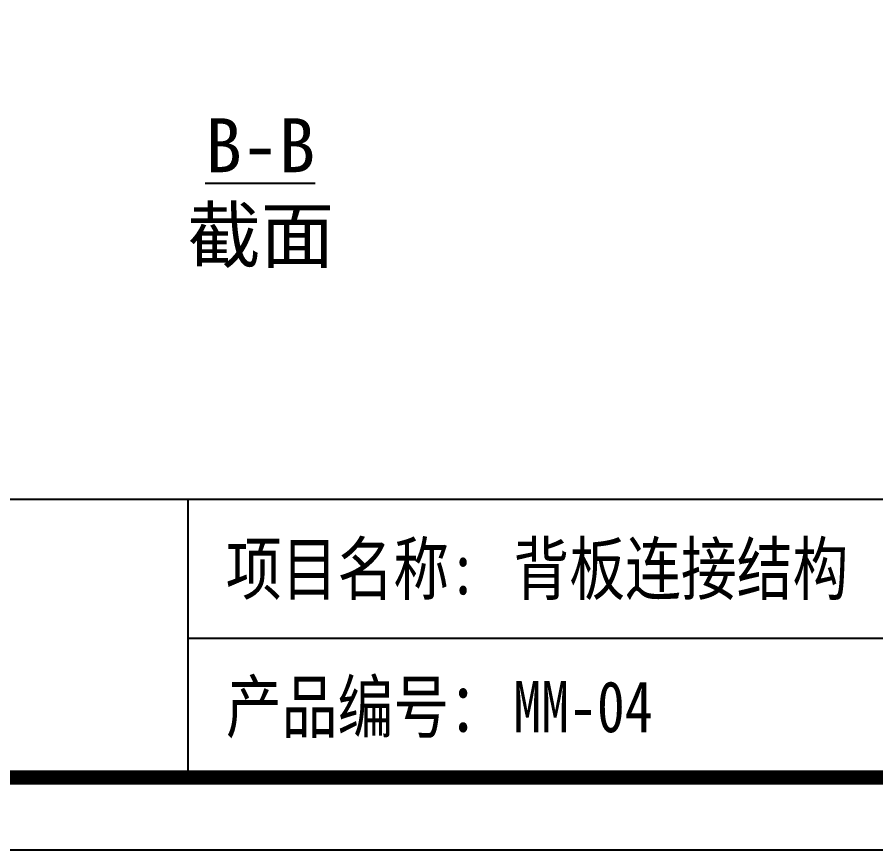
# Model space of a CAD drawing. Header units: millimetres. Extents: x 0 to 1097966, y -63096 to 223085.
# Drawn here: x 338065.3 to 338145.5, y -55190.8 to -55113.2 of the extents above; entities that cross this region are included whole.
import ezdxf

# ---------------------------------------------------------------- set-up
doc = ezdxf.new("R2010")
doc.units = ezdxf.units.MM
doc.layers.add('DZ-文字说明', color=1, linetype='Continuous')
doc.styles.add('DZ-宋体2.5', font='', dxfattribs={"width": 0.8, "height": 2.5})
doc.styles.add('宋体', font='')
doc.styles.get('DZ-宋体2.5').set_extended_font_data('SimSun')
doc.styles.get('宋体').set_extended_font_data('SimSun')

msp = doc.modelspace()

# ---------------------------------------------------------------- linework, layer by layer
msp.add_lwpolyline([(337985.218, -55190.838), (338552.218, -55190.838), (338552.218, -54789.888), (337985.218, -54789.888)], close=True)
at = {"const_width": 1.35}
msp.add_lwpolyline([(337991.968, -55184.088), (338545.468, -55184.088), (338545.468, -54796.638), (337991.968, -54796.638)], close=True, dxfattribs=at)
at = {"layer": 'DZ-文字说明', "color": 7}
for p, q in [((338081.299, -55184.088), (338081.299, -55158.11)), ((338081.299, -55171.099), (338545.468, -55171.099))]:
    msp.add_line(p, q, dxfattribs=at)
msp.add_lwpolyline([(337991.968, -55158.11), (338545.468, -55158.11), (338545.468, -55184.088), (337991.968, -55184.088)], close=True, dxfattribs=at)

# ---------------------------------------------------------------- texts
at = {"style": 'DZ-宋体2.5', "width": 0.8}
for s, p in [('项目名称:', (338084.813, -55167.004)), ('产品编号：', (338084.813, -55179.879))]:
    msp.add_text(s, height=4.7732, dxfattribs=at).set_placement(p)
at = {"color": 4, "insert": (338078.74, -55129.574), "char_height": 5.03079, "width": 18.6579, "attachment_point": 4, "style": '宋体'}
msp.add_mtext('\\pi4.14445;{\\L\\C256;B-B\\P\\pi2.45354;\\l截面}', dxfattribs=at)
at = {"color": 2, "style": 'DZ-宋体2.5', "width": 0.8}
for tag, p in [('背板连接结构', (338111.646, -55167.004)), ('MM-04', (338111.646, -55179.862))]:
    msp.add_attdef(tag, p, '', height=4.773, dxfattribs=at)

doc.saveas('drawing.dxf')
